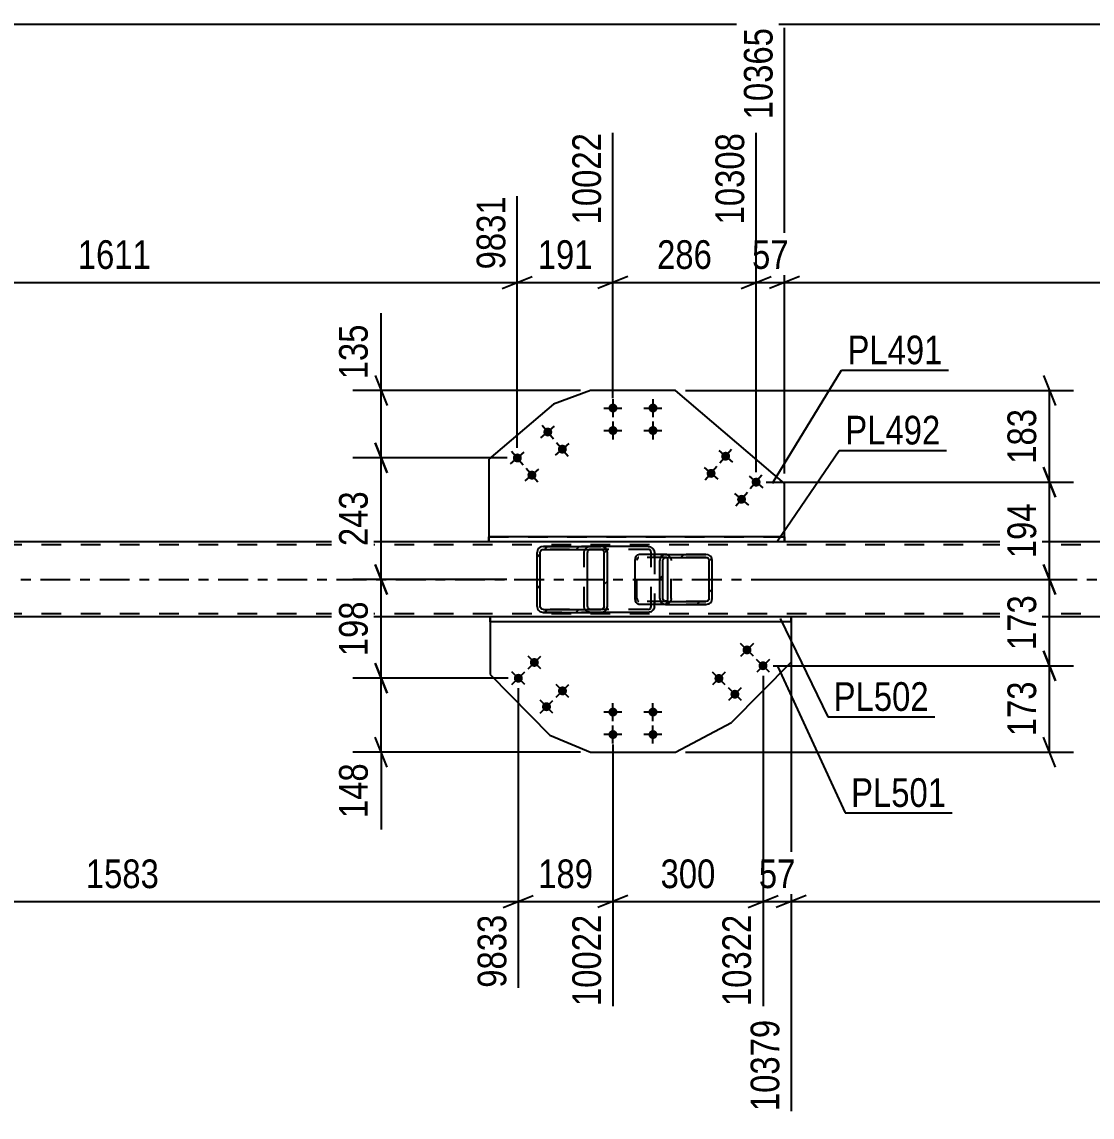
# Model space of a CAD drawing. Header units: millimetres. Extents: x 0 to 1189, y 0 to 841.
# Drawn here: x 603.7 to 710.6, y 294.5 to 403.9 of the extents above; entities that cross this region are included whole.
import ezdxf

# ---------------------------------------------------------------- set-up
doc = ezdxf.new("R2010")
doc.units = ezdxf.units.MM
doc.linetypes.add('DXK_LINE_DOT2', pattern=[3.9198, 1.9599, -1.9599])
doc.linetypes.add('DXK_LINE_DOT3', pattern=[5.9187, 2.979, -0.9799, 0.9799, -0.9799])
doc.styles.add('Arial Narrow', font='ARIALN.TTF', dxfattribs={"height": 0.2})

# ---------------------------------------------------------------- blocks, each defined once
blk = doc.blocks.new('Part-570385304-7007 - 6842')
at = {"color": 7, "linetype": 'DXK_LINE_DOT2'}
for p, q in [((1007.43, 351.65), (161.65, 351.65)), ((679.91, 351.95), (650.36, 351.95)), ((1007.43, 344.75), (161.65, 344.75)), ((680.58, 344.45), (650.48, 344.45))]:
    blk.add_line(p, q, dxfattribs=at)
at = {"color": 2, "linetype": 'Continuous'}
for p, q in [((650.36, 351.95), (572.66, 351.95)), ((759.67, 351.95), (679.91, 351.95)), ((650.48, 344.45), (574.17, 344.45)), ((758.16, 344.45), (680.58, 344.45))]:
    blk.add_line(p, q, dxfattribs=at)
at = {"color": 7, "linetype": 'DXK_LINE_DOT3'}
blk.add_line((161.65, 348.2), (1007.43, 348.2), dxfattribs=at)
blk = doc.blocks.new('Bolt-570385304-7222 - 6842')
at = {"linetype": 'Continuous'}
for points in [[(662.31, 334.94, -1), (663.21, 334.94, -1)], [(666.31, 334.94, -1), (667.21, 334.94, -1)], [(662.31, 332.69, -1), (663.21, 332.69, -1)], [(666.31, 332.69, -1), (667.21, 332.69, -1)]]:
    blk.add_hatch(color=1, dxfattribs=at).paths.add_polyline_path(points)
at = {"color": 1, "linetype": 'Continuous'}
for p, q in [((662.76, 334.04), (662.76, 335.84)), ((666.76, 334.04), (666.76, 335.84)), ((663.66, 334.94), (661.86, 334.94)), ((667.66, 334.94), (665.86, 334.94)), ((662.76, 331.79), (662.76, 333.59)), ((666.76, 331.79), (666.76, 333.59)), ((663.66, 332.69), (661.86, 332.69)), ((667.66, 332.69), (665.86, 332.69))]:
    blk.add_line(p, q, dxfattribs=at)
blk = doc.blocks.new('Part-570385304-6995 - 6842')
at = {"linetype": 'Continuous'}
h = blk.add_hatch(dxfattribs=at)
h.set_pattern_fill('', scale=0.7, style=0, pattern_type=0)
h.set_pattern_definition([(45, (662.148, 351.1297), (-1.57154, 1.57154), [])])
h.paths.add_polyline_path([(662.2, 350.9), (662.15, 351.13), (662.01, 351.32), (661.8, 351.45), (661.56, 351.5), (655.81, 351.5), (655.57, 351.45), (655.36, 351.32), (655.22, 351.13), (655.17, 350.9), (655.17, 345.5), (655.22, 345.27), (655.36, 345.08), (655.57, 344.95), (655.81, 344.9), (661.56, 344.9), (661.8, 344.95), (662.01, 345.08), (662.15, 345.27), (662.2, 345.5)])
h.paths.add_polyline_path([(661.85, 345.39), (661.78, 345.29), (661.68, 345.22), (661.56, 345.2), (655.81, 345.2), (655.69, 345.22), (655.59, 345.29), (655.52, 345.39), (655.49, 345.5), (655.49, 350.9), (655.52, 351.01), (655.59, 351.11), (655.69, 351.18), (655.81, 351.2), (661.56, 351.2), (661.68, 351.18), (661.78, 351.11), (661.85, 351.01), (661.88, 350.9), (661.88, 345.5)])
at = {"color": 2, "linetype": 'Continuous'}
for p, q in [((655.81, 351.5), (655.57, 351.45)), ((655.81, 351.5), (661.56, 351.5)), ((666.27, 351.5), (661.56, 351.5)), ((661.8, 351.45), (661.56, 351.5)), ((666.27, 351.5), (666.51, 351.45)), ((655.22, 351.13), (655.17, 350.9)), ((655.17, 345.5), (655.17, 350.9)), ((655.49, 350.9), (655.52, 351.01)), ((655.49, 345.5), (655.49, 350.9)), ((655.52, 351.01), (655.59, 351.11)), ((655.59, 351.11), (655.69, 351.18)), ((655.69, 351.18), (655.81, 351.2)), ((655.81, 351.2), (661.56, 351.2)), ((660.23, 351.01), (660.2, 350.9)), ((660.2, 345.5), (660.2, 350.9)), ((660.3, 351.11), (660.23, 351.01)), ((660.4, 351.18), (660.3, 351.11)), ((660.52, 351.2), (660.4, 351.18)), ((661.56, 351.2), (661.68, 351.18)), ((661.68, 351.18), (661.78, 351.11)), ((661.78, 351.11), (661.85, 351.01)), ((661.85, 351.01), (661.88, 350.9)), ((661.88, 345.5), (661.88, 350.9)), ((662.2, 350.9), (662.15, 351.13)), ((662.2, 345.5), (662.2, 350.9)), ((666.86, 351.13), (666.91, 350.9)), ((666.91, 350.9), (666.91, 350.7)), ((655.17, 345.5), (655.22, 345.27)), ((655.52, 345.39), (655.49, 345.5)), ((655.59, 345.29), (655.52, 345.39)), ((655.57, 344.95), (655.81, 344.9)), ((655.69, 345.22), (655.59, 345.29)), ((655.81, 345.2), (655.69, 345.22)), ((655.81, 345.2), (661.56, 345.2)), ((655.81, 344.9), (661.56, 344.9)), ((660.2, 345.5), (660.23, 345.39)), ((660.23, 345.39), (660.3, 345.29)), ((660.3, 345.29), (660.4, 345.22)), ((660.4, 345.22), (660.52, 345.2)), ((661.68, 345.22), (661.56, 345.2)), ((661.56, 344.9), (661.8, 344.95)), ((666.27, 344.9), (661.56, 344.9)), ((661.78, 345.29), (661.68, 345.22)), ((661.85, 345.39), (661.78, 345.29)), ((661.88, 345.5), (661.85, 345.39)), ((662.15, 345.27), (662.2, 345.5)), ((666.51, 344.95), (666.27, 344.9)), ((666.91, 345.5), (666.86, 345.27)), ((666.91, 345.5), (666.91, 345.7))]:
    blk.add_line(p, q, dxfattribs=at)
at = {"color": 7, "linetype": 'DXK_LINE_DOT2'}
for p, q in [((661.56, 351.5), (655.81, 351.5)), ((660.28, 351.45), (660.52, 351.5)), ((666.27, 351.2), (655.81, 351.2)), ((659.88, 350.9), (659.93, 351.13)), ((659.88, 345.5), (659.88, 350.9)), ((666.39, 351.18), (666.27, 351.2)), ((666.5, 351.11), (666.39, 351.18)), ((666.56, 351.01), (666.5, 351.11)), ((666.59, 350.9), (666.56, 351.01)), ((666.59, 345.5), (666.59, 350.9)), ((666.91, 350.7), (666.91, 345.7)), ((666.27, 345.2), (655.81, 345.2)), ((661.56, 344.9), (655.81, 344.9)), ((659.93, 345.27), (659.88, 345.5)), ((660.52, 344.9), (660.28, 344.95)), ((666.27, 345.2), (666.39, 345.22)), ((666.39, 345.22), (666.5, 345.29)), ((666.5, 345.29), (666.56, 345.39)), ((666.56, 345.39), (666.59, 345.5))]:
    blk.add_line(p, q, dxfattribs=at)
at = {"color": 2, "linetype": 'Continuous'}
for centre, start, end in [((655.79, 350.87), 110.7583, 155.68), ((661.58, 350.87), 24.32, 69.2417), ((666.29, 350.87), 24.32, 69.2417), ((655.79, 345.53), 204.32, 249.2417), ((661.58, 345.53), 290.7583, 335.68), ((666.29, 345.53), 290.7583, 335.68)]:
    blk.add_arc(centre, 0.621, start, end, dxfattribs=at)
at = {"color": 7, "linetype": 'DXK_LINE_DOT2'}
for centre, start, end in [((660.5, 350.87), 110.7583, 155.68), ((660.5, 345.53), 204.32, 249.2417)]:
    blk.add_arc(centre, 0.621, start, end, dxfattribs=at)
blk = doc.blocks.new('Part-570385304-6878 - 6842')
at = {"color": 2, "linetype": 'Continuous'}
for p, q in [((660.51, 367.08), (656.83, 365.72)), ((669.01, 367.08), (660.51, 367.08)), ((679.91, 357.8), (669.01, 367.08)), ((656.83, 365.72), (650.36, 360.21)), ((650.36, 360.21), (650.36, 352.45)), ((679.91, 352.45), (679.91, 357.8))]:
    blk.add_line(p, q, dxfattribs=at)
at = {"color": 7, "linetype": 'DXK_LINE_DOT2'}
blk.add_line((650.36, 352.45), (679.91, 352.45), dxfattribs=at)
blk = doc.blocks.new('Part-570385304-6918 - 6842')
at = {"color": 2, "linetype": 'Continuous'}
for p, q in [((650.48, 343.95), (650.48, 338.69)), ((680.58, 343.95), (680.58, 339.94)), ((680.58, 339.94), (674.61, 333.89)), ((650.48, 338.69), (656.45, 332.64)), ((669.01, 330.94), (674.61, 333.89)), ((656.45, 332.64), (660.51, 330.94)), ((660.51, 330.94), (669.01, 330.94))]:
    blk.add_line(p, q, dxfattribs=at)
at = {"color": 7, "linetype": 'DXK_LINE_DOT2'}
blk.add_line((680.58, 343.95), (650.48, 343.95), dxfattribs=at)
blk = doc.blocks.new('Part-570385304-6999 - 6842')
at = {"linetype": 'Continuous'}
h = blk.add_hatch(dxfattribs=at)
h.set_pattern_fill('', scale=0.7, style=0, pattern_type=0)
h.set_pattern_definition([(45, (672.6303, 350.3297), (-1.57154, 1.57154), [])])
h.paths.add_polyline_path([(672.68, 350.1), (672.63, 350.33), (672.49, 350.52), (672.29, 350.65), (672.05, 350.7), (668.06, 350.7), (667.82, 350.65), (667.62, 350.52), (667.48, 350.33), (667.43, 350.1), (667.43, 346.3), (667.48, 346.07), (667.62, 345.88), (667.82, 345.75), (668.06, 345.7), (672.05, 345.7), (672.29, 345.75), (672.49, 345.88), (672.63, 346.07), (672.68, 346.3)])
h.paths.add_polyline_path([(672.34, 346.19), (672.27, 346.09), (672.17, 346.02), (672.05, 346), (668.06, 346), (667.94, 346.02), (667.84, 346.09), (667.77, 346.19), (667.75, 346.3), (667.75, 350.1), (667.77, 350.21), (667.84, 350.31), (667.94, 350.38), (668.06, 350.4), (672.05, 350.4), (672.17, 350.38), (672.27, 350.31), (672.34, 350.21), (672.36, 350.1), (672.36, 346.3)])
at = {"color": 2, "linetype": 'Continuous'}
for p, q in [((665.02, 350.33), (665.09, 350.52)), ((665.09, 350.52), (665.2, 350.65)), ((665.2, 350.65), (665.33, 350.7)), ((668.06, 350.7), (665.33, 350.7)), ((668.06, 350.7), (667.82, 350.65)), ((667.84, 350.31), (667.94, 350.38)), ((667.94, 350.38), (668.06, 350.4)), ((668.06, 350.38), (668, 350.39)), ((668.06, 350.7), (672.05, 350.7)), ((668.06, 350.4), (672.05, 350.4)), ((668.17, 350.31), (668.06, 350.38)), ((672.29, 350.65), (672.05, 350.7)), ((672.05, 350.4), (672.17, 350.38)), ((672.17, 350.38), (672.27, 350.31)), ((664.99, 350.1), (665.02, 350.33)), ((664.99, 346.3), (664.99, 350.1)), ((667.48, 350.33), (667.43, 350.1)), ((667.43, 346.3), (667.43, 350.1)), ((667.75, 350.1), (667.77, 350.21)), ((667.75, 346.3), (667.75, 350.1)), ((667.77, 350.21), (667.84, 350.31)), ((668.23, 350.21), (668.17, 350.31)), ((668.26, 350.1), (668.23, 350.21)), ((668.26, 346.3), (668.26, 350.1)), ((672.27, 350.31), (672.34, 350.21)), ((672.34, 350.21), (672.36, 350.1)), ((672.36, 346.3), (672.36, 350.1)), ((672.68, 350.1), (672.63, 350.33)), ((672.68, 346.3), (672.68, 350.1)), ((665.02, 346.07), (664.99, 346.3)), ((665.09, 345.88), (665.02, 346.07)), ((667.43, 346.3), (667.48, 346.07)), ((667.77, 346.19), (667.75, 346.3)), ((667.84, 346.09), (667.77, 346.19)), ((667.94, 346.02), (667.84, 346.09)), ((668.06, 346), (667.94, 346.02)), ((668.06, 346.02), (668, 346.01)), ((668.06, 346.02), (668.17, 346.09)), ((668.06, 346), (672.05, 346)), ((668.17, 346.09), (668.23, 346.19)), ((668.23, 346.19), (668.26, 346.3)), ((672.17, 346.02), (672.05, 346)), ((672.27, 346.09), (672.17, 346.02)), ((672.34, 346.19), (672.27, 346.09)), ((672.36, 346.3), (672.34, 346.19)), ((672.63, 346.07), (672.68, 346.3)), ((665.2, 345.75), (665.09, 345.88)), ((665.33, 345.7), (665.2, 345.75)), ((668.06, 345.7), (665.33, 345.7)), ((667.82, 345.75), (668.06, 345.7)), ((668.06, 345.7), (672.05, 345.7)), ((672.05, 345.7), (672.29, 345.75))]:
    blk.add_line(p, q, dxfattribs=at)
at = {"color": 7, "linetype": 'DXK_LINE_DOT2'}
for p, q in [((665.27, 350.38), (665.21, 350.31)), ((665.33, 350.4), (665.27, 350.38)), ((672.05, 350.4), (665.33, 350.4)), ((666.91, 350.4), (666.91, 350.7)), ((667.94, 350.7), (668.18, 350.65)), ((668, 350.39), (667.94, 350.4)), ((672.05, 350.7), (668.06, 350.7)), ((665.18, 350.21), (665.16, 350.1)), ((665.16, 346.3), (665.16, 350.1)), ((665.21, 350.31), (665.18, 350.21)), ((668.53, 350.33), (668.57, 350.1)), ((668.57, 346.3), (668.57, 350.1)), ((665.16, 346.3), (665.18, 346.19)), ((665.18, 346.19), (665.21, 346.09)), ((665.21, 346.09), (665.27, 346.02)), ((665.27, 346.02), (665.33, 346)), ((672.05, 346), (665.33, 346)), ((666.91, 345.7), (666.91, 346)), ((668, 346.01), (667.94, 346)), ((668.57, 346.3), (668.53, 346.07)), ((668.18, 345.75), (667.94, 345.7)), ((672.05, 345.7), (668.06, 345.7))]:
    blk.add_line(p, q, dxfattribs=at)
at = {"color": 2, "linetype": 'Continuous'}
for centre, start, end in [((668.04, 350.08), 111.1513, 156.1049), ((672.07, 350.08), 23.8951, 68.8487), ((668.04, 346.32), 203.8951, 248.8487), ((672.07, 346.32), 291.1513, 336.1049)]:
    blk.add_arc(centre, 0.616, start, end, dxfattribs=at)
at = {"color": 7, "linetype": 'DXK_LINE_DOT2'}
for centre, start, end in [((667.96, 350.08), 23.8952, 68.8487), ((667.96, 346.32), 291.1513, 336.1048)]:
    blk.add_arc(centre, 0.616, start, end, dxfattribs=at)
blk = doc.blocks.new('Part-570385304-7050 - 6842')
at = {"color": 2, "linetype": 'Continuous'}
for p, q in [((680.58, 344.45), (650.48, 344.45)), ((650.48, 344.45), (650.48, 344.45)), ((650.48, 343.95), (650.48, 344.45)), ((680.58, 343.95), (650.48, 343.95)), ((650.48, 343.95), (650.48, 343.95)), ((680.58, 344.45), (680.58, 344.45)), ((680.58, 344.45), (680.58, 343.95)), ((680.58, 343.95), (680.58, 343.95))]:
    blk.add_line(p, q, dxfattribs=at)
at = {"color": 7, "linetype": 'DXK_LINE_DOT2'}
for p, q in [((680.58, 344.45), (650.48, 344.45)), ((650.48, 344.45), (650.48, 343.95)), ((680.58, 343.95), (650.48, 343.95)), ((680.58, 343.95), (680.58, 344.45))]:
    blk.add_line(p, q, dxfattribs=at)
blk = doc.blocks.new('Part-570385304-7090 - 6842')
at = {"color": 2, "linetype": 'Continuous'}
for p, q in [((650.36, 351.95), (650.36, 352.45)), ((650.36, 352.45), (650.36, 352.45)), ((679.91, 352.45), (650.36, 352.45)), ((650.36, 351.95), (650.36, 351.95)), ((679.91, 351.95), (650.36, 351.95)), ((679.91, 352.45), (679.91, 351.95))]:
    blk.add_line(p, q, dxfattribs=at)
at = {"color": 7, "linetype": 'DXK_LINE_DOT2'}
for p, q in [((650.36, 352.45), (650.36, 351.95)), ((679.91, 352.45), (679.91, 352.45)), ((679.91, 351.95), (679.91, 352.45)), ((679.91, 351.95), (679.91, 351.95))]:
    blk.add_line(p, q, dxfattribs=at)
blk = doc.blocks.new('Bolt-570385304-7200 - 6842')
at = {"linetype": 'Continuous'}
for points in [[(656.59, 363.22, -1), (655.91, 362.64, -1)], [(658.05, 361.51, -1), (657.36, 360.93, -1)], [(653.55, 360.63, -1), (652.86, 360.05, -1)], [(655, 358.92, -1), (654.32, 358.33, -1)]]:
    blk.add_hatch(color=1, dxfattribs=at).paths.add_polyline_path(points)
at = {"color": 1, "linetype": 'Continuous'}
for p, q in [((655.56, 362.35), (656.93, 363.51)), ((655.67, 363.62), (656.83, 362.25)), ((657.02, 360.63), (658.39, 361.8)), ((657.12, 361.9), (658.29, 360.53)), ((652.52, 359.75), (653.89, 360.92)), ((652.62, 361.02), (653.79, 359.65)), ((653.98, 358.04), (655.35, 359.21)), ((654.08, 359.31), (655.25, 357.94))]:
    blk.add_line(p, q, dxfattribs=at)
blk = doc.blocks.new('Bolt-570385304-7201 - 6842')
at = {"linetype": 'Continuous'}
for points in [[(674.36, 360.22, -1), (673.68, 360.81, -1)], [(672.91, 358.51, -1), (672.22, 359.09, -1)], [(677.41, 357.63, -1), (676.72, 358.21, -1)], [(675.95, 355.92, -1), (675.27, 356.5, -1)]]:
    blk.add_hatch(color=1, dxfattribs=at).paths.add_polyline_path(points)
at = {"color": 1, "linetype": 'Continuous'}
for p, q in [((673.34, 361.1), (674.71, 359.93)), ((674.6, 361.2), (673.44, 359.83)), ((671.88, 359.39), (673.25, 358.22)), ((673.15, 359.49), (671.98, 358.12)), ((676.38, 358.51), (677.75, 357.34)), ((677.65, 358.61), (676.48, 357.24)), ((674.92, 356.79), (676.29, 355.63)), ((676.19, 356.89), (675.03, 355.52))]:
    blk.add_line(p, q, dxfattribs=at)
blk = doc.blocks.new('Bolt-570385304-7202 - 6842')
at = {"linetype": 'Continuous'}
for points in [[(663.21, 365.33, -1), (662.31, 365.33, -1)], [(667.21, 365.33, -1), (666.31, 365.33, -1)], [(663.21, 363.08, -1), (662.31, 363.08, -1)], [(667.21, 363.08, -1), (666.31, 363.08, -1)]]:
    blk.add_hatch(color=1, dxfattribs=at).paths.add_polyline_path(points)
at = {"color": 1, "linetype": 'Continuous'}
for p, q in [((662.76, 366.23), (662.76, 364.43)), ((666.76, 366.23), (666.76, 364.43)), ((661.86, 365.33), (663.66, 365.33)), ((665.86, 365.33), (667.66, 365.33)), ((662.76, 363.98), (662.76, 362.18)), ((666.76, 363.98), (666.76, 362.18)), ((661.86, 363.08), (663.66, 363.08)), ((665.86, 363.08), (667.66, 363.08))]:
    blk.add_line(p, q, dxfattribs=at)
blk = doc.blocks.new('Bolt-570385304-7219 - 6842')
at = {"linetype": 'Continuous'}
for points in [[(654.59, 340.22, -1), (655.22, 339.58, -1)], [(652.99, 338.64, -1), (653.62, 338, -1)], [(657.4, 337.38, -1), (658.03, 336.73, -1)], [(655.8, 335.8, -1), (656.43, 335.15, -1)]]:
    blk.add_hatch(color=1, dxfattribs=at).paths.add_polyline_path(points)
at = {"color": 1, "linetype": 'Continuous'}
for p, q in [((655.54, 339.26), (654.27, 340.54)), ((654.27, 339.27), (655.55, 340.53)), ((652.66, 337.69), (653.95, 338.95)), ((653.94, 337.68), (652.67, 338.96)), ((657.07, 336.42), (658.36, 337.69)), ((658.35, 336.41), (657.08, 337.7)), ((655.47, 334.84), (656.75, 336.11)), ((656.75, 334.83), (655.48, 336.12))]:
    blk.add_line(p, q, dxfattribs=at)
blk = doc.blocks.new('Bolt-570385304-7220 - 6842')
at = {"linetype": 'Continuous'}
for points in [[(675.84, 340.83, -1), (676.47, 341.47, -1)], [(677.44, 339.25, -1), (678.07, 339.89, -1)], [(673.03, 337.98, -1), (673.66, 338.62, -1)], [(674.63, 336.4, -1), (675.26, 337.04, -1)]]:
    blk.add_hatch(color=1, dxfattribs=at).paths.add_polyline_path(points)
at = {"color": 1, "linetype": 'Continuous'}
for p, q in [((676.79, 341.79), (675.52, 340.51)), ((676.8, 340.52), (675.52, 341.78)), ((678.4, 338.94), (677.12, 340.2)), ((678.39, 340.21), (677.13, 338.93)), ((673.99, 337.67), (672.71, 338.94)), ((673.98, 338.94), (672.72, 337.66)), ((675.59, 336.09), (674.31, 337.36)), ((675.58, 337.36), (674.32, 336.08))]:
    blk.add_line(p, q, dxfattribs=at)
blk = doc.blocks.new('StraightDimension-570385304-44833 - 6842')
at = {"color": 7, "linetype": 'Continuous'}
for p, q in [((705.8, 349.7), (707, 346.7)), ((678.52, 348.2), (708.8, 348.2)), ((706.4, 339.57), (706.4, 348.2)), ((707, 338.07), (705.8, 341.07)), ((678.76, 339.57), (708.8, 339.57))]:
    blk.add_line(p, q, dxfattribs=at)
at = {"color": 0}
blk.add_wipeout([(705.65, 347.23), (701.45, 347.23), (701.45, 340.54), (705.65, 340.54)], dxfattribs=at)
at = {"color": 3, "style": 'Arial Narrow'}
blk.add_text('173', height=2.863, rotation=90.0002, dxfattribs=at).set_placement((705.05, 341.14))
blk = doc.blocks.new('StraightDimension-570385304-44832 - 6842')
at = {"color": 7, "linetype": 'Continuous'}
for p, q in [((705.8, 359.42), (707, 356.42)), ((678.07, 357.92), (708.8, 357.92)), ((706.4, 348.2), (706.4, 357.92)), ((707, 346.7), (705.8, 349.7)), ((678.52, 348.2), (708.8, 348.2))]:
    blk.add_line(p, q, dxfattribs=at)
at = {"color": 0}
blk.add_wipeout([(705.65, 356.4), (701.45, 356.4), (701.45, 349.72), (705.65, 349.72)], dxfattribs=at)
at = {"color": 3, "style": 'Arial Narrow'}
blk.add_text('194', height=2.863, rotation=90.0002, dxfattribs=at).set_placement((705.05, 350.32))
blk = doc.blocks.new('StraightDimension-570385304-7333 - 6842')
at = {"color": 7, "linetype": 'Continuous'}
blk.add_line((161.65, 403.7), (1018.28, 403.7), dxfattribs=at)
blk = doc.blocks.new('StraightDimension-570385304-17369 - 6842')
at = {"color": 7, "linetype": 'Continuous'}
for p, q in [((662.76, 366.33), (662.76, 392.83)), ((653.2, 361.34), (653.2, 386.5)), ((651.7, 377.29), (654.7, 378.49)), ((653.2, 377.89), (662.76, 377.89)), ((664.26, 378.49), (661.26, 377.29))]:
    blk.add_line(p, q, dxfattribs=at)
at = {"color": 0}
blk.add_wipeout([(661.32, 378.64), (661.32, 382.84), (654.64, 382.84), (654.64, 378.64)], dxfattribs=at)
at = {"color": 3, "style": 'Arial Narrow'}
blk.add_text('191', height=2.863, dxfattribs=at).set_placement((655.24, 379.24))
at = {"color": 0, "linetype": 'Continuous'}
blk.add_wipeout([(662.16, 393.43), (657.96, 393.43), (657.96, 383.09), (662.16, 383.09)], dxfattribs=at)
at = {"color": 3, "linetype": 'Continuous', "style": 'Arial Narrow'}
blk.add_text('10022', height=2.863, rotation=90.0002, dxfattribs=at).set_placement((661.56, 383.69))
blk = doc.blocks.new('StraightDimension-570385304-39019 - 6842')
at = {"color": 7, "linetype": 'Continuous'}
for p, q in [((639, 339.82), (640.2, 336.82)), ((652.3, 338.32), (636.75, 338.32)), ((639.6, 330.94), (639.6, 338.32)), ((640.2, 329.44), (639, 332.44)), ((659.51, 330.94), (636.75, 330.94)), ((639.6, 330.94), (639.6, 323.21)), ((639.6, 330.94), (639.6, 323.21))]:
    blk.add_line(p, q, dxfattribs=at)
at = {"color": 0}
blk.add_wipeout([(638.85, 330.42), (634.65, 330.42), (634.65, 323.74), (638.85, 323.74)], dxfattribs=at)
at = {"color": 3, "style": 'Arial Narrow'}
blk.add_text('148', height=2.863, rotation=90.0002, dxfattribs=at).set_placement((638.25, 324.34))
blk = doc.blocks.new('StraightDimension-570385304-16987 - 6842')
at = {"color": 7, "linetype": 'Continuous'}
for p, q in [((680.58, 342.95), (680.58, 295.05)), ((760.99, 338.57), (760.99, 305.55)), ((682.08, 316.59), (679.08, 315.39)), ((759.49, 315.39), (762.49, 316.59)), ((680.58, 315.99), (760.99, 315.99))]:
    blk.add_line(p, q, dxfattribs=at)
at = {"color": 0}
blk.add_wipeout([(725.04, 316.74), (725.04, 320.94), (716.53, 320.94), (716.53, 316.74)], dxfattribs=at)
at = {"color": 3, "style": 'Arial Narrow'}
blk.add_text('1608', height=2.863, dxfattribs=at).set_placement((717.13, 317.34))
at = {"color": 0, "linetype": 'Continuous'}
blk.add_wipeout([(760.39, 315.29), (756.19, 315.29), (756.19, 304.95), (760.39, 304.95)], dxfattribs=at)
at = {"color": 3, "linetype": 'Continuous', "style": 'Arial Narrow'}
blk.add_text('11987', height=2.863, rotation=90.0002, dxfattribs=at).set_placement((759.79, 305.55))
blk = doc.blocks.new('StraightDimension-570385304-16988 - 6842')
at = {"color": 7, "linetype": 'Continuous'}
for p, q in [((680.58, 342.95), (680.58, 295.05)), ((677.76, 338.57), (677.76, 305.55)), ((676.26, 315.39), (679.26, 316.59)), ((682.08, 316.59), (679.08, 315.39)), ((677.76, 315.99), (680.58, 315.99))]:
    blk.add_line(p, q, dxfattribs=at)
at = {"color": 0, "linetype": 'Continuous'}
blk.add_wipeout([(679.98, 304.79), (675.78, 304.79), (675.78, 294.45), (679.98, 294.45)], dxfattribs=at)
at = {"color": 3, "linetype": 'Continuous', "style": 'Arial Narrow'}
blk.add_text('10379', height=2.863, rotation=90.0002, dxfattribs=at).set_placement((679.38, 295.05))
at = {"color": 0}
blk.add_wipeout([(681.6, 316.74), (681.6, 320.94), (676.74, 320.94), (676.74, 316.74)], dxfattribs=at)
at = {"color": 3, "style": 'Arial Narrow'}
blk.add_text('57', height=2.863, dxfattribs=at).set_placement((677.34, 317.34))
blk = doc.blocks.new('StraightDimension-570385304-16989 - 6842')
at = {"color": 7, "linetype": 'Continuous'}
for p, q in [((677.76, 338.57), (677.76, 305.55)), ((662.76, 331.69), (662.76, 305.55)), ((664.26, 316.59), (661.26, 315.39)), ((676.26, 315.39), (679.26, 316.59)), ((662.76, 315.99), (677.76, 315.99))]:
    blk.add_line(p, q, dxfattribs=at)
at = {"color": 0}
blk.add_wipeout([(673.6, 316.74), (673.6, 320.94), (666.92, 320.94), (666.92, 316.74)], dxfattribs=at)
at = {"color": 3, "style": 'Arial Narrow'}
blk.add_text('300', height=2.863, dxfattribs=at).set_placement((667.52, 317.34))
at = {"color": 0, "linetype": 'Continuous'}
blk.add_wipeout([(677.16, 315.29), (672.96, 315.29), (672.96, 304.95), (677.16, 304.95)], dxfattribs=at)
at = {"color": 3, "linetype": 'Continuous', "style": 'Arial Narrow'}
blk.add_text('10322', height=2.863, rotation=90.0002, dxfattribs=at).set_placement((676.56, 305.55))
blk = doc.blocks.new('StraightDimension-570385304-16990 - 6842')
at = {"color": 7, "linetype": 'Continuous'}
for p, q in [((653.3, 337.32), (653.3, 307.38)), ((662.76, 331.69), (662.76, 305.55)), ((651.8, 315.39), (654.8, 316.59)), ((664.26, 316.59), (661.26, 315.39)), ((653.3, 315.99), (662.76, 315.99))]:
    blk.add_line(p, q, dxfattribs=at)
at = {"color": 0}
blk.add_wipeout([(661.38, 316.74), (661.38, 320.94), (654.69, 320.94), (654.69, 316.74)], dxfattribs=at)
at = {"color": 0, "linetype": 'Continuous'}
blk.add_wipeout([(662.16, 315.29), (657.96, 315.29), (657.96, 304.95), (662.16, 304.95)], dxfattribs=at)
at = {"color": 3, "style": 'Arial Narrow'}
blk.add_text('189', height=2.863, dxfattribs=at).set_placement((655.29, 317.34))
at = {"color": 3, "linetype": 'Continuous', "style": 'Arial Narrow'}
blk.add_text('10022', height=2.863, rotation=90.0002, dxfattribs=at).set_placement((661.56, 305.55))
blk = doc.blocks.new('StraightDimension-570385304-16991 - 6842')
at = {"color": 7, "linetype": 'Continuous'}
for p, q in [((574.17, 342.95), (574.17, 298.68)), ((653.3, 337.32), (653.3, 307.38)), ((575.67, 316.59), (572.67, 315.39)), ((651.8, 315.39), (654.8, 316.59)), ((574.17, 315.99), (653.3, 315.99))]:
    blk.add_line(p, q, dxfattribs=at)
at = {"color": 0}
blk.add_wipeout([(617.99, 316.74), (617.99, 320.94), (609.48, 320.94), (609.48, 316.74)], dxfattribs=at)
at = {"color": 3, "style": 'Arial Narrow'}
blk.add_text('1583', height=2.863, dxfattribs=at).set_placement((610.08, 317.34))
at = {"color": 0, "linetype": 'Continuous'}
blk.add_wipeout([(652.7, 315.29), (648.5, 315.29), (648.5, 306.78), (652.7, 306.78)], dxfattribs=at)
at = {"color": 3, "linetype": 'Continuous', "style": 'Arial Narrow'}
blk.add_text('9833', height=2.863, rotation=90.0002, dxfattribs=at).set_placement((652.1, 307.38))
blk = doc.blocks.new('StraightDimension-570385304-17366 - 6842')
at = {"color": 7, "linetype": 'Continuous'}
for p, q in [((679.91, 358.8), (679.91, 403.33)), ((762.51, 357.94), (762.51, 388.33)), ((681.41, 378.49), (678.41, 377.29)), ((679.91, 377.89), (762.51, 377.89)), ((761.01, 377.29), (764.01, 378.49))]:
    blk.add_line(p, q, dxfattribs=at)
at = {"color": 0}
blk.add_wipeout([(725.47, 378.64), (725.47, 382.84), (716.96, 382.84), (716.96, 378.64)], dxfattribs=at)
at = {"color": 3, "style": 'Arial Narrow'}
blk.add_text('1652', height=2.863, dxfattribs=at).set_placement((717.56, 379.24))
at = {"color": 0, "linetype": 'Continuous'}
blk.add_wipeout([(761.91, 388.93), (757.71, 388.93), (757.71, 378.59), (761.91, 378.59)], dxfattribs=at)
at = {"color": 3, "linetype": 'Continuous', "style": 'Arial Narrow'}
blk.add_text('12017', height=2.863, rotation=90.0002, dxfattribs=at).set_placement((761.31, 379.19))
blk = doc.blocks.new('StraightDimension-570385304-17367 - 6842')
at = {"color": 7, "linetype": 'Continuous'}
for p, q in [((679.91, 358.8), (679.91, 403.33)), ((677.07, 358.92), (677.07, 392.83)), ((675.57, 377.29), (678.57, 378.49)), ((677.07, 377.89), (679.91, 377.89)), ((681.41, 378.49), (678.41, 377.29))]:
    blk.add_line(p, q, dxfattribs=at)
at = {"color": 0, "linetype": 'Continuous'}
blk.add_wipeout([(679.31, 403.93), (675.11, 403.93), (675.11, 393.59), (679.31, 393.59)], dxfattribs=at)
at = {"color": 3, "linetype": 'Continuous', "style": 'Arial Narrow'}
blk.add_text('10365', height=2.863, rotation=90.0002, dxfattribs=at).set_placement((678.71, 394.19))
at = {"color": 0}
blk.add_wipeout([(680.92, 378.64), (680.92, 382.84), (676.06, 382.84), (676.06, 378.64)], dxfattribs=at)
at = {"color": 3, "style": 'Arial Narrow'}
blk.add_text('57', height=2.863, dxfattribs=at).set_placement((676.66, 379.24))
blk = doc.blocks.new('StraightDimension-570385304-17368 - 6842')
at = {"color": 7, "linetype": 'Continuous'}
for p, q in [((662.76, 366.33), (662.76, 392.83)), ((677.07, 358.92), (677.07, 392.83)), ((664.26, 378.49), (661.26, 377.29)), ((662.76, 377.89), (677.07, 377.89)), ((675.57, 377.29), (678.57, 378.49))]:
    blk.add_line(p, q, dxfattribs=at)
at = {"color": 0}
blk.add_wipeout([(673.26, 378.64), (673.26, 382.84), (666.57, 382.84), (666.57, 378.64)], dxfattribs=at)
at = {"color": 3, "style": 'Arial Narrow'}
blk.add_text('286', height=2.863, dxfattribs=at).set_placement((667.17, 379.24))
at = {"color": 0, "linetype": 'Continuous'}
blk.add_wipeout([(676.47, 393.43), (672.27, 393.43), (672.27, 383.09), (676.47, 383.09)], dxfattribs=at)
at = {"color": 3, "linetype": 'Continuous', "style": 'Arial Narrow'}
blk.add_text('10308', height=2.863, rotation=90.0002, dxfattribs=at).set_placement((675.87, 383.69))
blk = doc.blocks.new('StraightDimension-570385304-17370 - 6842')
at = {"color": 7, "linetype": 'Continuous'}
for p, q in [((572.66, 357.94), (572.66, 399.7)), ((653.2, 361.34), (653.2, 386.5)), ((574.16, 378.49), (571.16, 377.29)), ((572.66, 377.89), (653.2, 377.89)), ((651.7, 377.29), (654.7, 378.49))]:
    blk.add_line(p, q, dxfattribs=at)
at = {"color": 0}
blk.add_wipeout([(617.19, 378.64), (617.19, 382.84), (608.68, 382.84), (608.68, 378.64)], dxfattribs=at)
at = {"color": 3, "style": 'Arial Narrow'}
blk.add_text('1611', height=2.863, dxfattribs=at).set_placement((609.28, 379.24))
at = {"color": 0, "linetype": 'Continuous'}
blk.add_wipeout([(652.6, 387.1), (648.4, 387.1), (648.4, 378.59), (652.6, 378.59)], dxfattribs=at)
at = {"color": 3, "linetype": 'Continuous', "style": 'Arial Narrow'}
blk.add_text('9831', height=2.863, rotation=90.0002, dxfattribs=at).set_placement((652, 379.19))
blk = doc.blocks.new('StraightDimension-570385304-39016 - 6842')
at = {"color": 7, "linetype": 'Continuous'}
for p, q in [((639.6, 367.08), (639.6, 374.81)), ((639.6, 367.08), (639.6, 374.81)), ((639, 368.58), (640.2, 365.58)), ((659.51, 367.08), (636.75, 367.08)), ((639.6, 360.34), (639.6, 367.08)), ((640.2, 358.84), (639, 361.84)), ((652.2, 360.34), (636.75, 360.34))]:
    blk.add_line(p, q, dxfattribs=at)
at = {"color": 0}
blk.add_wipeout([(638.85, 374.29), (634.65, 374.29), (634.65, 367.6), (638.85, 367.6)], dxfattribs=at)
at = {"color": 3, "style": 'Arial Narrow'}
blk.add_text('135', height=2.863, rotation=90.0002, dxfattribs=at).set_placement((638.25, 368.2))
blk = doc.blocks.new('StraightDimension-570385304-39017 - 6842')
at = {"color": 7, "linetype": 'Continuous'}
for p, q in [((639, 361.84), (640.2, 358.84)), ((652.2, 360.34), (636.75, 360.34)), ((639.6, 348.2), (639.6, 360.34)), ((640.2, 346.7), (639, 349.7)), ((652.15, 348.2), (636.75, 348.2))]:
    blk.add_line(p, q, dxfattribs=at)
at = {"color": 0}
blk.add_wipeout([(638.85, 357.61), (634.65, 357.61), (634.65, 350.93), (638.85, 350.93)], dxfattribs=at)
at = {"color": 3, "style": 'Arial Narrow'}
blk.add_text('243', height=2.863, rotation=90.0002, dxfattribs=at).set_placement((638.25, 351.53))
blk = doc.blocks.new('StraightDimension-570385304-39018 - 6842')
at = {"color": 7, "linetype": 'Continuous'}
for p, q in [((639, 349.7), (640.2, 346.7)), ((652.15, 348.2), (636.75, 348.2)), ((639.6, 338.32), (639.6, 348.2)), ((640.2, 336.82), (639, 339.82)), ((652.3, 338.32), (636.75, 338.32))]:
    blk.add_line(p, q, dxfattribs=at)
at = {"color": 0}
blk.add_wipeout([(638.85, 346.6), (634.65, 346.6), (634.65, 339.92), (638.85, 339.92)], dxfattribs=at)
at = {"color": 3, "style": 'Arial Narrow'}
blk.add_text('198', height=2.863, rotation=90.0002, dxfattribs=at).set_placement((638.25, 340.52))
blk = doc.blocks.new('StraightDimension-570385304-44831 - 6842')
at = {"color": 7, "linetype": 'Continuous'}
for p, q in [((705.8, 368.58), (707, 365.58)), ((670.01, 367.08), (708.8, 367.08)), ((706.4, 357.92), (706.4, 367.08)), ((707, 356.42), (705.8, 359.42)), ((678.07, 357.92), (708.8, 357.92))]:
    blk.add_line(p, q, dxfattribs=at)
at = {"color": 0}
blk.add_wipeout([(705.65, 365.84), (701.45, 365.84), (701.45, 359.16), (705.65, 359.16)], dxfattribs=at)
at = {"color": 3, "style": 'Arial Narrow'}
blk.add_text('183', height=2.863, rotation=90.0002, dxfattribs=at).set_placement((705.05, 359.76))
blk = doc.blocks.new('StraightDimension-570385304-44834 - 6842')
at = {"color": 7, "linetype": 'Continuous'}
for p, q in [((705.8, 341.07), (707, 338.07)), ((678.76, 339.57), (708.8, 339.57)), ((706.4, 330.94), (706.4, 339.57)), ((707, 329.44), (705.8, 332.44)), ((670.01, 330.94), (708.8, 330.94))]:
    blk.add_line(p, q, dxfattribs=at)
at = {"color": 0}
blk.add_wipeout([(705.65, 338.6), (701.45, 338.6), (701.45, 331.92), (705.65, 331.92)], dxfattribs=at)
at = {"color": 3, "style": 'Arial Narrow'}
blk.add_text('173', height=2.863, rotation=90.0002, dxfattribs=at).set_placement((705.05, 332.52))
blk = doc.blocks.new('Mark-570385304-6874 - 6842')
at = {"color": 30, "linetype": 'Continuous'}
for p, q in [((678.71, 357.81), (685.6, 369.11)), ((685.6, 369.11), (696.3, 369.11))]:
    blk.add_line(p, q, dxfattribs=at)
at = {"color": 0}
blk.add_wipeout([(695.7, 369.71), (695.7, 372.71), (686.2, 372.71), (686.2, 369.71)], dxfattribs=at)
blk.add_wipeout([(695.7, 369.71), (695.7, 372.71), (686.2, 372.71), (686.2, 369.71)], dxfattribs=at)
at = {"color": 3, "style": 'Arial Narrow'}
blk.add_text('PL491', height=2.863, dxfattribs=at).set_placement((686.2, 369.71))
blk = doc.blocks.new('Mark-570385304-6914 - 6842')
at = {"color": 30, "linetype": 'Continuous'}
for p, q in [((679.25, 339.45), (685.96, 324.86)), ((685.96, 324.86), (696.67, 324.86))]:
    blk.add_line(p, q, dxfattribs=at)
at = {"color": 0}
blk.add_wipeout([(696.07, 325.46), (696.07, 328.46), (686.56, 328.46), (686.56, 325.46)], dxfattribs=at)
blk.add_wipeout([(696.07, 325.46), (696.07, 328.46), (686.56, 328.46), (686.56, 325.46)], dxfattribs=at)
at = {"color": 3, "style": 'Arial Narrow'}
blk.add_text('PL501', height=2.863, dxfattribs=at).set_placement((686.56, 325.46))
blk = doc.blocks.new('Mark-570385304-7046 - 6842')
at = {"color": 30, "linetype": 'Continuous'}
for p, q in [((679.47, 344.29), (684.22, 334.46)), ((684.22, 334.46), (694.93, 334.46))]:
    blk.add_line(p, q, dxfattribs=at)
at = {"color": 0}
blk.add_wipeout([(694.33, 335.06), (694.33, 338.06), (684.82, 338.06), (684.82, 335.06)], dxfattribs=at)
blk.add_wipeout([(694.33, 335.06), (694.33, 338.06), (684.82, 338.06), (684.82, 335.06)], dxfattribs=at)
at = {"color": 3, "style": 'Arial Narrow'}
blk.add_text('PL502', height=2.863, dxfattribs=at).set_placement((684.82, 335.06))
blk = doc.blocks.new('Mark-570385304-7086 - 6842')
at = {"color": 30, "linetype": 'Continuous'}
for p, q in [((679.15, 351.95), (685.38, 361.09)), ((685.38, 361.09), (696.08, 361.09))]:
    blk.add_line(p, q, dxfattribs=at)
at = {"color": 0}
blk.add_wipeout([(695.48, 361.69), (695.48, 364.69), (685.98, 364.69), (685.98, 361.69)], dxfattribs=at)
blk.add_wipeout([(695.48, 361.69), (695.48, 364.69), (685.98, 364.69), (685.98, 361.69)], dxfattribs=at)
at = {"color": 3, "style": 'Arial Narrow'}
blk.add_text('PL492', height=2.863, dxfattribs=at).set_placement((685.98, 361.69))

msp = doc.modelspace()

# ---------------------------------------------------------------- block references
for name in ['Part-570385304-6878 - 6842', 'Bolt-570385304-7202 - 6842', 'Bolt-570385304-7200 - 6842', 'Bolt-570385304-7201 - 6842', 'Part-570385304-7007 - 6842', 'Part-570385304-7090 - 6842', 'Part-570385304-6995 - 6842', 'Part-570385304-6999 - 6842', 'Part-570385304-7050 - 6842', 'Part-570385304-6918 - 6842', 'Bolt-570385304-7220 - 6842', 'Bolt-570385304-7219 - 6842', 'Bolt-570385304-7222 - 6842']:
    msp.add_blockref(name, (0, 0))

# ---------------------------------------------------------------- next in the draw order: block references
for name in ['StraightDimension-570385304-44833 - 6842', 'StraightDimension-570385304-39019 - 6842']:
    msp.add_blockref(name, (0, 0))

# ---------------------------------------------------------------- next in the draw order: block references
for name in ['StraightDimension-570385304-44832 - 6842', 'StraightDimension-570385304-16987 - 6842']:
    msp.add_blockref(name, (0, 0))

# ---------------------------------------------------------------- next in the draw order: block references
for name in ['StraightDimension-570385304-7333 - 6842', 'StraightDimension-570385304-16988 - 6842']:
    msp.add_blockref(name, (0, 0))

# ---------------------------------------------------------------- next in the draw order: block references
for name in ['StraightDimension-570385304-17366 - 6842', 'StraightDimension-570385304-17369 - 6842', 'StraightDimension-570385304-16989 - 6842']:
    msp.add_blockref(name, (0, 0))

# ---------------------------------------------------------------- next in the draw order: block references
for name in ['StraightDimension-570385304-17367 - 6842', 'StraightDimension-570385304-17370 - 6842', 'StraightDimension-570385304-44834 - 6842', 'StraightDimension-570385304-16990 - 6842']:
    msp.add_blockref(name, (0, 0))

# ---------------------------------------------------------------- next in the draw order: block references
for name in ['StraightDimension-570385304-17368 - 6842', 'StraightDimension-570385304-39016 - 6842', 'StraightDimension-570385304-16991 - 6842', 'Mark-570385304-6914 - 6842']:
    msp.add_blockref(name, (0, 0))

# ---------------------------------------------------------------- next in the draw order: block references
for name in ['StraightDimension-570385304-44831 - 6842', 'StraightDimension-570385304-39017 - 6842', 'Mark-570385304-7046 - 6842']:
    msp.add_blockref(name, (0, 0))

# ---------------------------------------------------------------- next in the draw order: block references
for name in ['Mark-570385304-6874 - 6842', 'StraightDimension-570385304-39018 - 6842']:
    msp.add_blockref(name, (0, 0))

# ---------------------------------------------------------------- next in the draw order: block references
msp.add_blockref('Mark-570385304-7086 - 6842', (0, 0))

doc.saveas('drawing.dxf')
